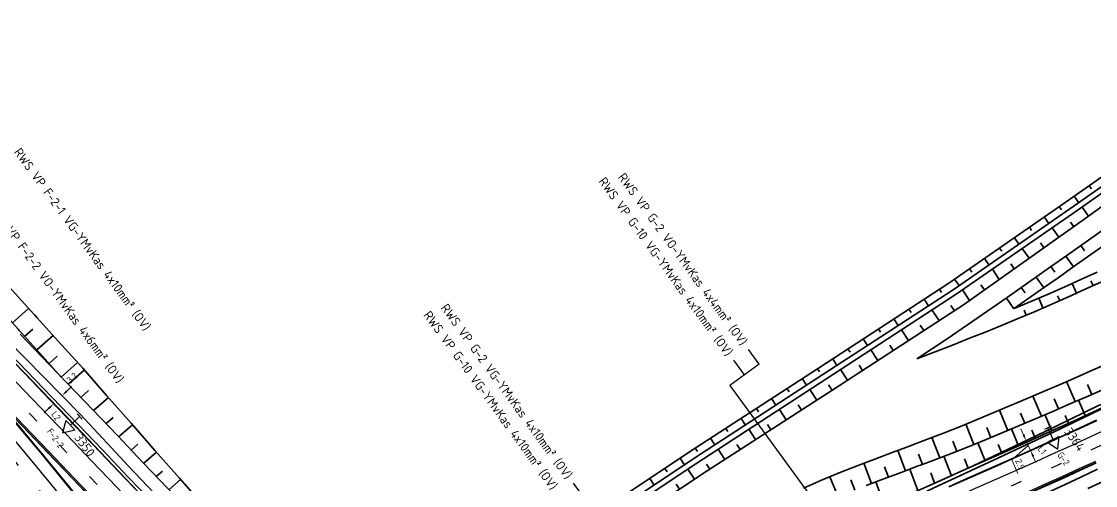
# Model space of a CAD drawing. Header units: metres. Extents: x 134219 to 139080, y 438661 to 444352.
# Drawn here: x 135154.9 to 135449.6, y 443506 to 443633.5 of the extents above; entities that cross this region are included whole.
import ezdxf
from ezdxf.enums import TextEntityAlignment as Align

# ---------------------------------------------------------------- set-up
doc = ezdxf.new("R2010")
doc.units = ezdxf.units.M
doc.linetypes.add('13strp', pattern=[4, 1, -3])
doc.linetypes.add('39strp', pattern=[12, 3, -9])
doc.layers.get('DEFPOINTS').update_dxf_attribs({"color": 193})
for name, color, linetype, lineweight in [('N-WE-KL-ET_LS_OV_ARMATUUR-S', 7, 'Continuous', 25), ('N-WE-KL-ET_LS_OV_ARMATUUR-T18', 1, 'Continuous', 25), ('N-WE-KL-ET_LS_OV_KABEL-G', 10, 'KL-LS-OV-N', 35), ('N-WE-KL-ET_LS_OV_KABEL-M', 7, 'Continuous', 18), ('N-WE-KL-ET_LS_OV_KABEL-T25', 7, 'Continuous', 25), ('Utd-geleiderail-nw', 8, 'glm a2ee v014$0$f2m40080', 35), ('Utd-ondergr-nw', 8, '13strp', 35)]:
    doc.layers.add(name, color=color, linetype=linetype, lineweight=lineweight)
doc.layers.add('N-WE-KL-ET_LS_OV_ARMATUUR-T25', color=2, linetype='Continuous')
doc.layers.add('Utd-weg-nw', color=8, linetype='Continuous')
doc.styles.add('ISO18', font='NLCS-ISO.ttf')
doc.styles.add('ISO25', font='NLCS-ISO.ttf')
doc.styles.add('NLCS_18', font='NLCS-ISO.ttf', dxfattribs={"height": 1.8})
doc.styles.add('NLCS_25', font='NLCS-ISO.ttf', dxfattribs={"height": 2.5})
doc.linetypes.add('glm a2ee v014$0$f2m40080', pattern='A,2,-1,[160,RTW.shx,S=0.5,R=0,X=0,Y=0],-1', length=4)
doc.linetypes.add('KL-LS-OV-N', pattern='A,4,-1,[103,NLCS.SHX,S=0.75,R=0,X=0,Y=0],-1,4,-1.5,["0V",Standard,S=1,R=0,X=0,Y=-0.5],-3', length=14.5)
doc.dimstyles.new('NLCS_t18_pijl_Dimension_l3_h1', dxfattribs={"dimtxt": 1.8, "dimasz": 1.8, "dimexe": 2, "dimexo": 2, "dimgap": 0.7, "dimtad": 1, "dimdec": 1, "dimzin": 0, "dimdsep": 46, "dimtxsty": 'NLCS_18', "dimcen": 2.5, "dimdle": 2, "dimclrd": 256, "dimclre": 256, "dimclrt": 256, "dimadec": 1, "dimazin": 0, "dimtfac": 1, "dimtdec": 1, "dimtofl": 0, "dimtmove": 1, "dimatfit": 0, "dimfxl": 0, "dimtolj": 1, "dimtzin": 0, "dimlwd": 18, "dimlwe": 18, "dimarcsym": 0})

# ---------------------------------------------------------------- blocks, each defined once
blk = doc.blocks.new('SKL-ET_OV_ARMATUUR_HD_NATRIUM_1x250W-SO (3)')
for p, q in [((6.49, 0), (3.49, 1.76)), ((3.49, -1.76), (6.49, 0))]:
    blk.add_line(p, q)
for points in [[(0, 1), (0, -1)], [(3.49, 0), (0, 0)], [(3.49, 1.76), (3.49, -1.76)]]:
    blk.add_lwpolyline(points)
at = {"layer": 'N-WE-KL-ET_LS_OV_ARMATUUR-T18', "style": 'ISO18', "flags": 1}
for tag, p in [('TYPE_ARMATUUR', (3.07, -6.82)), ('VERMOGEN_LAMP', (3.07, -10.61)), ('SPIEGELSTAND', (3.07, -14.39)), ('HOOGTE_LICHTMAST', (3.07, -18.17)), ('UITLEGGERHOEK', (3.07, -21.96)), ('TYPE_LICHTMAST', (3.07, -25.74)), ('BOTSVRIENDELIJK', (3.07, -29.53)), ('POSITIE_LICHTMAST', (3.07, -33.31)), ('KABELAANSLUITNG', (3.07, -37.1)), ('VOEDINGSPUNT', (3.07, -44.67))]:
    blk.add_attdef(tag, p, '', height=1.8, dxfattribs=at)
at = {"layer": 'N-WE-KL-ET_LS_OV_ARMATUUR-T18', "style": 'ISO18'}
for tag, p in [('FASE-AANSLUITING_1', (3.07, -40.88)), ('GROEPSNUMMER', (3.07, -48.45))]:
    blk.add_attdef(tag, p, '', height=1.8, dxfattribs=at)
at = {"layer": 'N-WE-KL-ET_LS_OV_ARMATUUR-T25', "style": 'ISO25'}
for tag, p in [('MASTNUMMER', (3.07, 7.39)), ('TYPE_SYMBOOL', (3.07, 3.61))]:
    blk.add_attdef(tag, p, '', height=2.5, dxfattribs=at)
blk = doc.blocks.new('*D429')
at = {"layer": 'DEFPOINTS', "color": 0, "transparency": 16777216}
for p in [(135166.03, 443530.65), (135166.03, 443530.65), (135163.75, 443528.46)]:
    blk.add_point(p, dxfattribs=at)
at = {"layer": 'N-WE-KL-ET_LS_OV_KABEL-M', "lineweight": 18, "transparency": 16777216}
for p, q in [((135166.03, 443530.65), (135164.64, 443532.1)), ((135163.75, 443528.46), (135162.36, 443529.91))]:
    blk.add_line(p, q, dxfattribs=at)
at = {"layer": 'N-WE-KL-ET_LS_OV_KABEL-M', "linetype": 'Continuous', "lineweight": 18, "transparency": 16777216}
for p, q in [((135167.32, 443531.9), (135168.62, 443533.15)), ((135162.45, 443527.22), (135161.15, 443525.97))]:
    blk.add_line(p, q, dxfattribs=at)
at = {"layer": 'N-WE-KL-ET_LS_OV_KABEL-M', "transparency": 16777216}
for points in [[(135167.12, 443532.12), (135167.53, 443531.68), (135166.03, 443530.65)], [(135162.24, 443527.43), (135162.66, 443527), (135163.75, 443528.46)]]:
    blk.add_solid(points, dxfattribs=at)
at = {"layer": 'N-WE-KL-ET_LS_OV_KABEL-M', "transparency": 16777216, "insert": (135168.82, 443535.56), "char_height": 1.8, "attachment_point": 5, "rotation": 43.8505, "style": 'NLCS_18'}
blk.add_mtext('\\A1;3.2', dxfattribs=at)
blk = doc.blocks.new('*D478')
at = {"layer": 'DEFPOINTS', "color": 0, "transparency": 16777216}
for p in [(135430.59, 443518.27), (135430.59, 443518.27), (135431.78, 443515.63)]:
    blk.add_point(p, dxfattribs=at)
at = {"layer": 'N-WE-KL-ET_LS_OV_KABEL-M', "linetype": 'Continuous', "lineweight": 18, "transparency": 16777216}
for p, q in [((135429.85, 443519.92), (135429.12, 443521.56)), ((135431.78, 443515.63), (135430.59, 443518.27)), ((135431.18, 443516.95), (135426.64, 443513.02)), ((135426.64, 443513.02), (135428.32, 443509.28)), ((135432.51, 443513.99), (135433.25, 443512.34))]:
    blk.add_line(p, q, dxfattribs=at)
at = {"layer": 'N-WE-KL-ET_LS_OV_KABEL-M', "lineweight": 18, "transparency": 16777216}
for p, q in [((135430.59, 443518.27), (135428.76, 443517.46)), ((135431.78, 443515.63), (135429.95, 443514.81))]:
    blk.add_line(p, q, dxfattribs=at)
at = {"layer": 'N-WE-KL-ET_LS_OV_KABEL-M', "transparency": 16777216}
for points in [[(135430.13, 443520.04), (135429.58, 443519.79), (135430.59, 443518.27)], [(135432.79, 443514.11), (135432.24, 443513.86), (135431.78, 443515.63)]]:
    blk.add_solid(points, dxfattribs=at)
at = {"layer": 'N-WE-KL-ET_LS_OV_KABEL-M', "transparency": 16777216, "insert": (135428.94, 443511.81), "char_height": 1.8, "attachment_point": 5, "rotation": 294.1497, "style": 'NLCS_18'}
blk.add_mtext('\\A1;2.9', dxfattribs=at)

msp = doc.modelspace()

# ---------------------------------------------------------------- linework, layer by layer
at = {"layer": 'N-WE-KL-ET_LS_OV_KABEL-G', "flags": 128}
msp.add_lwpolyline([(135533.09, 443210.04), (135533.54, 443210.76), (135534.34, 443212.23), (135533.53, 443212.57), (135528.77, 443203.14), (135525.99, 443204.28), (135479.74, 443235.11), (135473.52, 443239.23), (135463.96, 443246.92), (135443.33, 443261.3), (135429.71, 443270.85), (135415.46, 443281.65), (135402.01, 443292.44), (135387.86, 443304.35), (135376.42, 443314.55), (135366.62, 443323.69), (135358.68, 443331.25), (135352.87, 443337.28), (135339.95, 443350.76), (135329.78, 443361.21), (135324.3, 443365.55), (135315.61, 443372.98), (135275.56, 443416.11), (135273.4, 443419.46), (135270.33, 443419.03), (135260.54, 443429.78), (135245.69, 443445.65), (135226.75, 443465.82), (135208.16, 443486.08), (135184.34, 443511.16), (135171.11, 443525.5), (135145.78, 443551.18), (135137.55, 443561.27), (135111.82, 443587.42), (135096.52, 443601.57), (135096.58, 443601.64), (135094.96, 443603.19), (135072.16, 443625.47), (135049.89, 443646.39), (135049.86, 443646.37)], dxfattribs=at)
at = {"layer": 'N-WE-KL-ET_LS_OV_KABEL-G', "elevation": 7.18, "flags": 128}
msp.add_lwpolyline([(135529.9, 443571.87), (135523.79, 443568.37), (135513.95, 443562.4), (135500.62, 443554.83), (135497.13, 443552.89), (135485.44, 443546.35), (135476.71, 443541.44), (135465.44, 443534.88), (135455.27, 443529.64), (135450.45, 443527.98), (135439.15, 443522.46), (135433.34, 443519.58), (135415.87, 443511.31), (135400.8, 443504.55), (135389.18, 443499.08), (135377.1, 443493.4), (135361.32, 443485.24), (135349.16, 443477.67), (135342.13, 443472.76), (135333.62, 443466.6), (135324.79, 443459.26), (135322.37, 443457.35), (135310.06, 443446.13), (135304.58, 443440.29), (135302.49, 443438.14), (135300.61, 443436.91), (135300.63, 443436.92), (135300.61, 443436.75), (135297.97, 443433.34), (135287.54, 443419.26), (135283.53, 443413.49), (135275.25, 443401.16), (135268.55, 443390.03), (135261.77, 443377.03), (135253.95, 443359.54), (135249.28, 443346.73), (135245.33, 443333.99), (135239.58, 443308.5), (135238.41, 443302.21), (135237.08, 443299.82), (135235.32, 443288.35), (135234.74, 443284.03), (135234.36, 443271.55), (135234.55, 443258.58), (135234.55, 443258.61), (135234.17, 443256.93), (135234.54, 443246.91), (135234.53, 443246.87)], dxfattribs=at)
at = {"layer": 'N-WE-KL-ET_LS_OV_KABEL-T25'}
for p, q in [((135357.36, 443539.33), (135354.42, 443543.37)), ((135353.32, 443536.39), (135350.38, 443540.43)), ((135357.36, 443539.33), (135353.32, 443536.39)), ((135353.32, 443536.39), (135349.28, 443533.44)), ((135349.28, 443533.44), (135378.1, 443493.87)), ((135309.32, 443502.6), (135306.38, 443506.64))]:
    msp.add_line(p, q, dxfattribs=at)
at = {"layer": 'Utd-geleiderail-nw', "linetype": 'Continuous', "flags": 128}
for points in [[(135223.5, 443472.3), (135219.62, 443476.41), (135216.08, 443479.88), (135213.39, 443482.35), (135209.77, 443485.55), (135206.93, 443487.97), (135204.36, 443490.13), (135200.43, 443493.41), (135196.6, 443496.64), (135193.66, 443499.19), (135190.64, 443501.9), (135187.67, 443504.66), (135184.12, 443508.4), (135177.21, 443515.66), (135170.29, 443522.9), (135163.36, 443530.13), (135156.41, 443537.35), (135149.78, 443544.22), (135149.46, 443544.56), (135148.45, 443545.62), (135142.54, 443551.8), (135135.6, 443559.04), (135131.55, 443563.25)], [(135455.47, 443529.06), (135448.37, 443525.6), (135443.91, 443523.45), (135439.42, 443521.31), (135434.93, 443519.18), (135430.43, 443517.06), (135425.93, 443514.94), (135421.41, 443512.84), (135416.89, 443510.74), (135412.36, 443508.64), (135407.83, 443506.54), (135403.29, 443504.45)], [(135450.13, 443510.47), (135445.61, 443508.31), (135441.09, 443506.16), (135436.56, 443504.02)]]:
    msp.add_lwpolyline(points, dxfattribs=at)
at = {"layer": 'Utd-ondergr-nw', "linetype": 'Continuous', "flags": 128}
for points in [[(135400.58, 443540.73), (135408.88, 443546.31), (135417.14, 443551.94), (135425.37, 443557.62), (135433.56, 443563.36), (135437.3, 443566.01), (135441.72, 443569.15), (135449.87, 443574.93), (135458.03, 443580.72), (135466.18, 443586.51), (135474.33, 443592.3), (135482.49, 443598.09), (135490.64, 443603.88), (135498.8, 443609.66), (135506.95, 443615.45), (135515.11, 443621.24), (135523.26, 443627.03), (135531.42, 443632.82), (135539.57, 443638.61)], [(135427.22, 443554.52), (135427.43, 443554.67), (135435.64, 443560.42), (135439.38, 443563.07), (135443.8, 443566.21), (135451.96, 443572), (135460.11, 443577.79), (135468.26, 443583.58), (135476.42, 443589.36), (135484.57, 443595.15), (135492.73, 443600.94), (135500.88, 443606.73), (135509.04, 443612.52), (135517.19, 443618.31), (135525.34, 443624.1), (135533.5, 443629.88), (135541.65, 443635.67)], [(135508.19, 443632.66), (135473.01, 443605.97), (135442.52, 443584.56), (135409.34, 443561.57), (135373.59, 443538.25), (135337.97, 443515.02), (135304.52, 443492.71), (135275.17, 443473.43)], [(135507.91, 443629.62), (135474.29, 443604.22), (135443.77, 443582.77), (135410.55, 443559.76), (135374.78, 443536.43), (135339.16, 443513.21), (135305.72, 443490.9), (135278.12, 443472.74)], [(135512, 443627.84), (135476.71, 443600.89), (135446.39, 443579.02), (135413.35, 443555.61), (135377.5, 443532.26), (135341.81, 443509.2), (135308.39, 443486.86), (135278.76, 443467.88)], [(135508.87, 443628.46), (135475.17, 443603), (135444.62, 443581.54), (135411.39, 443558.52), (135375.6, 443535.18), (135339.99, 443511.96), (135306.55, 443489.65), (135278.94, 443471.49)], [(135165.81, 443535.77), (135160.69, 443541.47), (135154.88, 443547.88), (135154.27, 443548.56), (135153.95, 443548.91), (135147.27, 443556.4), (135140.57, 443563.89), (135133.87, 443571.37), (135127.16, 443578.85), (135120.44, 443586.33), (135113.72, 443593.8), (135106.99, 443601.27)], [(135448.5, 443587.43), (135447.88, 443588.32)], [(135445.03, 443583.66), (135443.79, 443585.45)], [(135440.3, 443581.7), (135439.68, 443582.59)], [(135445.96, 443582.48), (135447.71, 443579.97)], [(135436.82, 443577.96), (135435.57, 443579.74)], [(135432.09, 443576), (135431.46, 443576.9)], [(135437.75, 443576.78), (135439.56, 443574.18)], [(135442.75, 443578.35), (135443.64, 443577.07)], [(135428.6, 443572.26), (135427.36, 443574.05)], [(135423.87, 443570.31), (135423.25, 443571.21)], [(135429.53, 443571.09), (135431.4, 443568.39)], [(135434.56, 443572.61), (135435.48, 443571.29)], [(135446.6, 443570.41), (135445.56, 443571.87)], [(135420.38, 443566.57), (135419.15, 443568.36)], [(135443.57, 443566.04), (135441.48, 443568.98)], [(135415.65, 443564.62), (135415.04, 443565.52)], [(135421.31, 443565.39), (135423.22, 443562.6)], [(135426.36, 443566.87), (135427.31, 443565.5)], [(135450.07, 443564.62), (135445.55, 443562.54), (135441.01, 443560.5), (135436.45, 443558.49), (135431.88, 443556.51), (135427.3, 443554.56), (135427.22, 443554.52)], [(135438.45, 443564.62), (135437.41, 443566.09)], [(135451.3, 443561.96), (135446.76, 443559.88), (135442.2, 443557.83), (135437.62, 443555.81), (135433.04, 443553.82), (135428.43, 443551.86), (135423.82, 443549.94), (135419.19, 443548.05), (135415.54, 443546.59), (135411.89, 443545.15), (135409.89, 443544.37), (135400.58, 443540.73)], [(135412.16, 443560.88), (135410.94, 443562.68)], [(135435.41, 443560.26), (135433.33, 443563.2)], [(135443.17, 443561.47), (135444.37, 443558.81)], [(135448.33, 443562.21), (135448.94, 443560.88)], [(135204.88, 443500.45), (135198.24, 443507.99), (135191.61, 443515.53), (135184.98, 443523.07), (135178.35, 443530.62), (135171.72, 443538.17), (135165.01, 443545.63), (135159.2, 443552.05), (135158.59, 443552.73), (135158.27, 443553.08), (135151.57, 443560.58)], [(135407.39, 443559), (135406.79, 443559.91)], [(135413.09, 443559.7), (135415.04, 443556.81)], [(135418.17, 443561.12), (135419.13, 443559.7)], [(135430.28, 443558.87), (135429.25, 443560.34)], [(135403.81, 443555.37), (135402.61, 443557.18)], [(135427.22, 443554.52), (135425.16, 443557.48)], [(135434.02, 443557.43), (135435.19, 443554.75)], [(135439.2, 443558.1), (135439.79, 443556.76)], [(135156.87, 443554.63), (135152.41, 443550.62)], [(135399.02, 443553.54), (135398.43, 443554.45)], [(135404.74, 443554.19), (135406.68, 443551.26)], [(135409.91, 443555.46), (135410.88, 443554)], [(135430, 443554.12), (135430.57, 443552.77)], [(135395.43, 443549.9), (135394.24, 443551.72)], [(135401.52, 443549.99), (135402.48, 443548.53)], [(135281.31, 443412.28), (135277.07, 443416.94), (135276, 443418.1), (135270.3, 443424.34), (135263.53, 443431.73), (135256.74, 443439.11), (135249.94, 443446.48), (135243.13, 443453.84), (135236.31, 443461.19), (135229.48, 443468.52), (135225.07, 443473.25), (135222.63, 443475.85), (135215.78, 443483.17), (135210.92, 443488.33), (135208.91, 443490.47), (135202.03, 443497.76), (135195.14, 443505.05), (135188.23, 443512.32), (135181.32, 443519.58), (135174.39, 443526.83), (135167.45, 443534.06), (135160.5, 443541.29), (135154.5, 443547.52)], [(135155.58, 443546.75), (135155.4, 443546.58)], [(135157.98, 443548.92), (135155.76, 443546.91)], [(135163.57, 443547.23), (135159.12, 443543.21)], [(135390.65, 443548.08), (135390.06, 443548.99)], [(135396.37, 443548.72), (135398.28, 443545.79)], [(135387.06, 443544.44), (135385.87, 443546.26)], [(135393.14, 443544.53), (135394.09, 443543.06)], [(135277.51, 443406.72), (135272.23, 443412.52), (135265.47, 443419.92), (135258.7, 443427.3), (135251.92, 443434.67), (135251.27, 443435.38), (135245.13, 443442.04), (135238.33, 443449.39), (135231.52, 443456.73), (135224.69, 443464.06), (135220.28, 443468.78), (135217.85, 443471.38), (135211, 443478.68), (135206.15, 443483.84), (135204.14, 443485.98), (135197.27, 443493.27), (135190.38, 443500.54), (135183.49, 443507.8), (135176.58, 443515.06), (135169.66, 443522.3), (135162.73, 443529.53), (135155.79, 443536.75), (135149.79, 443542.96)], [(135277.55, 443406.78), (135272.28, 443412.57), (135265.52, 443419.96), (135258.75, 443427.35), (135251.98, 443434.72), (135245.18, 443442.08), (135238.38, 443449.43), (135231.57, 443456.77), (135224.74, 443464.1), (135220.33, 443468.82), (135217.9, 443471.42), (135211.05, 443478.73), (135206.2, 443483.89), (135204.19, 443486.03), (135197.32, 443493.31), (135190.43, 443500.59), (135183.54, 443507.85), (135176.63, 443515.1), (135169.71, 443522.35), (135162.78, 443529.58), (135155.84, 443536.8), (135149.84, 443543.01)], [(135159.12, 443543.21), (135158.87, 443542.98)], [(135164.7, 443541.5), (135162.47, 443539.49)], [(135382.28, 443542.62), (135381.69, 443543.53)], [(135387.99, 443543.26), (135389.9, 443540.33)], [(135162.4, 443539.44), (135162.34, 443539.38)], [(135170.28, 443539.79), (135165.81, 443535.77)], [(135453.45, 443539.69), (135448.96, 443537.71), (135444.45, 443535.73), (135439.93, 443533.77), (135435.39, 443531.81), (135430.85, 443529.86), (135426.3, 443527.92), (135421.72, 443526.01), (135417.13, 443524.1), (135412.53, 443522.22), (135407.89, 443520.39), (135403.54, 443518.71), (135399.18, 443517.06), (135398.54, 443516.82), (135393.81, 443515.06), (135389.03, 443513.26), (135384.19, 443511.41), (135379.32, 443509.48), (135374.42, 443507.45), (135369.51, 443505.26)], [(135373.9, 443537.16), (135373.31, 443538.07)], [(135378.68, 443538.98), (135377.5, 443540.8)], [(135384.76, 443539.06), (135385.71, 443537.6)], [(135172.14, 443537.69), (135167.73, 443533.78)], [(135370.31, 443533.51), (135369.12, 443535.34)], [(135379.62, 443537.8), (135381.52, 443534.87)], [(135173.31, 443532.06), (135171.17, 443530.19)], [(135365.53, 443531.7), (135364.93, 443532.61)], [(135371.24, 443532.33), (135373.13, 443529.43)], [(135376.38, 443533.61), (135377.33, 443532.15)], [(135451.49, 443532.27), (135446.96, 443530.29), (135442.43, 443528.31), (135437.88, 443526.35), (135433.32, 443524.39), (135428.76, 443522.44), (135424.17, 443520.53), (135419.58, 443518.62), (135414.96, 443516.73), (135410.32, 443514.9), (135405.97, 443513.23), (135401.61, 443511.58), (135400.97, 443511.34), (135396.25, 443509.57), (135391.49, 443507.79), (135386.69, 443505.95)], [(135441.64, 443534.51), (135444.03, 443529.01)], [(135447.43, 443533.76), (135448.63, 443531.02)], [(135146.05, 443531.79), (135147.31, 443530.31), (135153.84, 443522.58), (135160.31, 443514.82), (135166.74, 443507.03), (135173.13, 443499.22), (135176.64, 443494.91), (135179.48, 443491.39), (135185.8, 443483.54), (135192.08, 443475.67), (135198.33, 443467.79), (135204.55, 443459.9), (135210.75, 443452), (135216.93, 443444.1), (135223.1, 443436.19), (135229.25, 443428.28), (135235.39, 443420.37), (135240.88, 443413.29), (135241.52, 443412.47), (135247.64, 443404.56), (135253.77, 443396.66), (135259.9, 443388.76), (135263.89, 443383.62)], [(135271.72, 443397.56), (135271.24, 443398.09), (135264.5, 443405.48), (135257.76, 443412.86), (135251, 443420.23), (135244.24, 443427.59), (135243.59, 443428.3), (135237.46, 443434.94), (135230.67, 443442.28), (135223.86, 443449.61), (135217.05, 443456.93), (135212.65, 443461.64), (135210.22, 443464.23), (135203.38, 443471.53), (135198.54, 443476.68), (135196.53, 443478.81), (135189.67, 443486.09), (135182.8, 443493.35), (135175.91, 443500.6), (135169.02, 443507.84), (135162.11, 443515.07), (135155.19, 443522.29), (135148.26, 443529.5), (135146.05, 443531.79)], [(135271.68, 443397.49), (135271.19, 443398.04), (135264.45, 443405.43), (135257.71, 443412.81), (135250.95, 443420.19), (135244.19, 443427.55), (135237.41, 443434.9), (135230.61, 443442.24), (135223.81, 443449.56), (135217, 443456.88), (135212.6, 443461.59), (135210.17, 443464.19), (135203.33, 443471.48), (135198.49, 443476.63), (135196.48, 443478.77), (135189.62, 443486.04), (135182.75, 443493.3), (135175.86, 443500.55), (135168.97, 443507.79), (135162.06, 443515.02), (135155.14, 443522.24), (135148.21, 443529.45), (135147.56, 443530.13)], [(135147.56, 443530.13), (135153.89, 443522.62), (135160.37, 443514.87), (135166.8, 443507.08), (135173.19, 443499.27), (135176.69, 443494.95), (135179.54, 443491.44), (135185.85, 443483.59), (135192.13, 443475.72), (135198.38, 443467.84), (135204.61, 443459.95), (135210.81, 443452.05), (135216.99, 443444.14), (135223.15, 443436.23), (135229.3, 443428.32), (135235.44, 443420.41), (135240.93, 443413.33), (135241.57, 443412.51), (135247.7, 443404.61), (135253.83, 443396.7), (135259.96, 443388.8), (135263.93, 443383.68)], [(135178.74, 443530.18), (135174.63, 443526.57)], [(135361.93, 443528.05), (135360.74, 443529.88)], [(135432.46, 443530.55), (135434.82, 443525.04)], [(135438.24, 443529.77), (135439.43, 443527.02)], [(135444.93, 443529.4), (135446.78, 443525.17)], [(135357.15, 443526.23), (135356.56, 443527.14)], [(135362.86, 443526.87), (135364.73, 443524.01)], [(135367.99, 443528.16), (135368.93, 443526.72)], [(135453.38, 443528.23), (135448.88, 443526.14), (135444.37, 443524.06), (135439.86, 443522), (135435.33, 443519.95), (135430.8, 443517.91), (135426.25, 443515.87), (135421.7, 443513.84), (135417.15, 443511.81), (135412.59, 443509.79), (135408.33, 443507.9), (135404.07, 443506.02), (135403.45, 443505.74)], [(135423.25, 443526.65), (135425.56, 443521.11)], [(135180.07, 443524.69), (135178.09, 443522.95)], [(135353.55, 443522.59), (135352.37, 443524.41)], [(135449.92, 443523.89), (135445.41, 443521.81), (135440.88, 443519.75), (135436.35, 443517.69), (135431.81, 443515.64), (135427.27, 443513.61), (135422.71, 443511.57), (135418.16, 443509.55), (135413.59, 443507.52), (135409.34, 443505.63)], [(135449.95, 443523.82), (135445.44, 443521.75), (135440.91, 443519.68), (135436.38, 443517.63), (135431.84, 443515.58), (135427.29, 443513.54), (135422.74, 443511.51), (135418.18, 443509.48), (135413.62, 443507.46), (135409.36, 443505.57)], [(135429.04, 443525.83), (135430.21, 443523.07)], [(135435.75, 443525.44), (135437.66, 443521.01)], [(135441.28, 443525.25), (135442.22, 443523.08)], [(135185.34, 443522.66), (135181.55, 443519.33)], [(135348.77, 443520.77), (135348.18, 443521.68)], [(135354.49, 443521.41), (135356.33, 443518.58)], [(135359.6, 443522.72), (135360.53, 443521.29)], [(135414.01, 443522.82), (135416.27, 443517.27)], [(135419.79, 443521.95), (135420.94, 443519.18)], [(135426.55, 443521.52), (135428.49, 443516.87)], [(135432.13, 443521.21), (135433.09, 443518.94)], [(135186.82, 443517.31), (135185, 443515.71)], [(135345.18, 443517.13), (135343.98, 443518.95)], [(135351.22, 443517.27), (135352.14, 443515.87)], [(135404.71, 443519.16), (135406.86, 443513.57)], [(135410.46, 443518.18), (135411.56, 443515.39)], [(135417.31, 443517.69), (135419.32, 443512.78)], [(135191.94, 443515.15), (135188.45, 443512.09)], [(135340.39, 443515.31), (135339.79, 443516.21)], [(135346.11, 443515.95), (135347.94, 443513.16)], [(135395.35, 443515.63), (135397.45, 443510.02)], [(135401.09, 443514.58), (135402.14, 443511.78)], [(135422.93, 443517.22), (135423.93, 443514.83)], [(135336.82, 443511.64), (135335.62, 443513.46)], [(135342.84, 443511.83), (135343.75, 443510.45)], [(135386, 443512.1), (135388.14, 443506.51)], [(135408.02, 443514.02), (135410.08, 443508.67)], [(135413.68, 443513.28), (135414.69, 443510.72)], [(135449.79, 443512.25), (135445.24, 443510.17), (135440.68, 443508.1), (135436.13, 443506.05), (135431.56, 443504)], [(135449.82, 443512.18), (135445.27, 443510.11), (135440.71, 443508.04), (135436.15, 443505.99), (135431.59, 443503.94)], [(135193.57, 443509.93), (135191.9, 443508.46)], [(135332.06, 443509.77), (135331.46, 443510.68)], [(135337.75, 443510.46), (135339.58, 443507.7)], [(135391.72, 443511.07), (135392.78, 443508.27)], [(135398.66, 443510.48), (135400.86, 443504.59)], [(135404.4, 443509.43), (135405.46, 443506.63)], [(135198.55, 443507.64), (135195.34, 443504.83)], [(135328.5, 443506.09), (135327.29, 443507.9)], [(135334.51, 443506.31), (135335.42, 443504.93)], [(135376.71, 443508.4), (135379, 443502.87)], [(135382.44, 443507.5), (135383.55, 443504.71)], [(135389.3, 443506.95), (135391.76, 443500.52)], [(135452.08, 443507.25), (135447.52, 443505.16)]]:
    msp.add_lwpolyline(points, dxfattribs=at)
at = {"layer": 'Utd-weg-nw', "linetype": '39strp', "flags": 128}
for points in [[(135728.09, 443738.86), (135725.39, 443734.69), (135722.65, 443730.55), (135721.51, 443728.85), (135719.87, 443726.43), (135717.05, 443722.35), (135714.18, 443718.29), (135711.28, 443714.26), (135708.33, 443710.26), (135705.34, 443706.29), (135702.32, 443702.35), (135699.26, 443698.44), (135696.15, 443694.56), (135693.01, 443690.71), (135689.83, 443686.9), (135686.61, 443683.11), (135683.36, 443679.36), (135680.06, 443675.64), (135676.74, 443671.95), (135673.37, 443668.3), (135669.97, 443664.68), (135666.53, 443661.1), (135663.05, 443657.55), (135659.54, 443654.03), (135656, 443650.55), (135652.42, 443647.11), (135648.8, 443643.7), (135645.16, 443640.33), (135641.47, 443636.99), (135640.41, 443636.05), (135637.76, 443633.7), (135634.01, 443630.44), (135630.23, 443627.21), (135626.42, 443624.03), (135622.58, 443620.88), (135617.83, 443617.08), (135614.8, 443614.7), (135610.86, 443611.66), (135606.9, 443608.66), (135602.65, 443605.49), (135598.9, 443602.73), (135594.87, 443599.8), (135590.82, 443596.9), (135586.76, 443594.02), (135582.68, 443591.17), (135578.58, 443588.34), (135574.46, 443585.54), (135570.33, 443582.76), (135566.18, 443580.01), (135562.01, 443577.29), (135557.82, 443574.59), (135553.62, 443571.92), (135549.4, 443569.28), (135545.16, 443566.66), (135540.91, 443564.06), (135540.23, 443563.65), (135536.64, 443561.5), (135532.36, 443558.96), (135528.06, 443556.45), (135523.74, 443553.96), (135519.41, 443551.51), (135515.07, 443549.08), (135510.71, 443546.67), (135506.33, 443544.3), (135501.94, 443541.95), (135497.53, 443539.63), (135493.3, 443537.43), (135488.68, 443535.07), (135484.23, 443532.82), (135479.77, 443530.61), (135475.29, 443528.41), (135470.81, 443526.24), (135466.31, 443524.09), (135461.8, 443521.96), (135457.28, 443519.84), (135452.76, 443517.74), (135448.23, 443515.66), (135443.69, 443513.58), (135439.14, 443511.52), (135434.59, 443509.47), (135430.03, 443507.43), (135425.47, 443505.39), (135420.9, 443503.36), (135416.34, 443501.33), (135412.08, 443499.44), (135407.82, 443497.56), (135407.2, 443497.28), (135402.63, 443495.24), (135398.06, 443493.17), (135393.49, 443491.08), (135388.94, 443488.96), (135384.39, 443486.78), (135379.87, 443484.54), (135376.88, 443483), (135375.04, 443482.04), (135373.89, 443481.44), (135370.93, 443479.83), (135370.05, 443479.35), (135367.4, 443477.86), (135364.76, 443476.34), (135362.14, 443474.79), (135359.26, 443473.03), (135356.4, 443471.23), (135353.57, 443469.39), (135350.76, 443467.52), (135347.98, 443465.6), (135345.23, 443463.65), (135342.51, 443461.65), (135339.81, 443459.62), (135337.14, 443457.55), (135334.5, 443455.45), (135331.89, 443453.31), (135329.31, 443451.13), (135326.76, 443448.92), (135324.24, 443446.67), (135321.75, 443444.39), (135319.3, 443442.07), (135316.87, 443439.72), (135314.48, 443437.33), (135312.12, 443434.92), (135309.8, 443432.47), (135307.51, 443429.98), (135305.26, 443427.47), (135303.04, 443424.93), (135300.86, 443422.35), (135298.94, 443420.03), (135298.71, 443419.75), (135296.6, 443417.11), (135295.25, 443415.39)], [(135273.76, 443400.88), (135267.28, 443408.01), (135260.53, 443415.39), (135253.77, 443422.77), (135247, 443430.13), (135246.35, 443430.84), (135240.21, 443437.49), (135233.42, 443444.83), (135226.61, 443452.16), (135219.79, 443459.49), (135215.39, 443464.2), (135212.96, 443466.8), (135206.12, 443474.1), (135201.27, 443479.25), (135199.26, 443481.39), (135192.4, 443488.66), (135185.52, 443495.93), (135178.63, 443503.19), (135171.73, 443510.43), (135164.82, 443517.67), (135157.9, 443524.89), (135150.96, 443532.1), (135144.97, 443538.31), (135144.34, 443538.96), (135144.01, 443539.3), (135137.08, 443546.51), (135130.13, 443553.71), (135123.16, 443560.9), (135116.18, 443568.07), (135109.18, 443575.22), (135102.17, 443582.36), (135095.14, 443589.49), (135093.79, 443590.86)], [(135088.44, 443585.67), (135095.11, 443578.56), (135101.96, 443571.16), (135108.76, 443563.71), (135115.51, 443556.22), (135122.21, 443548.68), (135128.87, 443541.1), (135130.38, 443539.35), (135135.47, 443533.47), (135142.01, 443525.81), (135148.51, 443518.11), (135154.96, 443510.38), (135161.37, 443502.62), (135167.74, 443494.84), (135171.24, 443490.53), (135174.07, 443487.03), (135180.37, 443479.2), (135186.64, 443471.35), (135192.88, 443463.48), (135199.09, 443455.61), (135205.28, 443447.72), (135211.46, 443439.82), (135217.61, 443431.92), (135223.76, 443424.01), (135229.89, 443416.11), (135235.39, 443409.03), (135236.02, 443408.21), (135242.15, 443400.3), (135248.28, 443392.4), (135254.41, 443384.5), (135260.43, 443376.73)]]:
    msp.add_lwpolyline(points, dxfattribs=at)
at = {"layer": 'Utd-weg-nw', "linetype": 'Continuous', "flags": 128}
for points in [[(135275.62, 443403.82), (135269.75, 443410.26), (135263, 443417.65), (135256.24, 443425.03), (135249.46, 443432.4), (135248.81, 443433.11), (135242.67, 443439.76), (135235.87, 443447.11), (135229.06, 443454.45), (135222.24, 443461.77), (135217.83, 443466.49), (135215.41, 443469.09), (135208.56, 443476.39), (135203.71, 443481.55), (135201.7, 443483.68), (135194.83, 443490.96), (135187.95, 443498.24), (135181.06, 443505.5), (135174.16, 443512.74), (135167.24, 443519.98), (135160.31, 443527.21), (135153.37, 443534.42)], [(135271.93, 443397.91), (135271.53, 443398.36), (135264.8, 443405.75), (135258.06, 443413.13), (135251.3, 443420.5), (135244.53, 443427.87), (135243.88, 443428.57), (135237.75, 443435.22), (135230.96, 443442.56), (135224.16, 443449.88), (135217.34, 443457.2), (135212.94, 443461.91), (135210.51, 443464.51), (135203.68, 443471.8), (135198.83, 443476.96), (135196.82, 443479.09), (135189.96, 443486.36), (135183.09, 443493.63), (135176.2, 443500.88), (135169.31, 443508.12), (135162.4, 443515.35), (135155.48, 443522.57), (135148.55, 443529.78)], [(135151.27, 443520.43), (135157.73, 443512.68), (135164.15, 443504.91), (135170.53, 443497.11), (135174.04, 443492.8), (135176.88, 443489.29), (135183.18, 443481.45), (135189.46, 443473.59), (135195.7, 443465.72), (135201.92, 443457.83), (135208.12, 443449.94), (135214.29, 443442.04), (135220.45, 443434.13), (135226.6, 443426.22), (135232.74, 443418.32), (135238.23, 443411.23), (135238.87, 443410.41), (135245, 443402.51), (135251.13, 443394.61), (135257.25, 443386.71), (135262.2, 443380.32)], [(135451.35, 443520.78), (135446.83, 443518.7), (135442.3, 443516.63), (135437.76, 443514.57), (135433.21, 443512.52), (135428.66, 443510.48), (135424.11, 443508.45), (135419.54, 443506.42), (135414.98, 443504.39)], [(135449.62, 443512.61), (135445.07, 443510.53), (135440.52, 443508.47), (135435.96, 443506.41), (135431.4, 443504.37)]]:
    msp.add_lwpolyline(points, dxfattribs=at)

# ---------------------------------------------------------------- block references
at = {"layer": 'N-WE-KL-ET_LS_OV_ARMATUUR-S'}
ref = msp.add_blockref('SKL-ET_OV_ARMATUUR_HD_NATRIUM_1x250W-SO (3)', (135170.84, 443524.94, 4.08), dxfattribs=dict(at, rotation=223.5585561981569))
ref.add_attrib('MASTNUMMER', '3350', (135169.29, 443519.05, 4.08), dxfattribs={"layer": 'N-WE-KL-ET_LS_OV_ARMATUUR-T25', "height": 2.5, "rotation": 306.066, "style": 'ISO25'})
ref.add_attrib('FASE-AANSLUITING_1', 'L2', (135162.97, 443525.56, 4.08), dxfattribs={"layer": 'N-WE-KL-ET_LS_OV_ARMATUUR-T18', "height": 1.8, "rotation": 306.066, "style": 'ISO18'})
ref.add_attrib('GROEPSNUMMER', 'F-2-2', (135161.77, 443520.81, 4.08), dxfattribs={"layer": 'N-WE-KL-ET_LS_OV_ARMATUUR-T18', "height": 1.8, "rotation": 306.066, "style": 'ISO18'})
ref = msp.add_blockref('SKL-ET_OV_ARMATUUR_HD_NATRIUM_1x250W-SO (3)', (135436.53, 443521.81, 7.67), dxfattribs=dict(at, rotation=295.3760244914091))
ref.add_attrib('MASTNUMMER', '3364', (135440.89, 443520.69, 7.67), dxfattribs={"layer": 'N-WE-KL-ET_LS_OV_ARMATUUR-T25', "height": 2.5, "rotation": 306.066, "style": 'ISO25'})
ref.add_attrib('FASE-AANSLUITING_1', 'L1', (135433.62, 443516.02, 7.67), dxfattribs={"layer": 'N-WE-KL-ET_LS_OV_ARMATUUR-T18', "height": 1.8, "rotation": 306.066, "style": 'ISO18'})
ref.add_attrib('GROEPSNUMMER', 'G-2', (135439, 443514.35, 7.67), dxfattribs={"layer": 'N-WE-KL-ET_LS_OV_ARMATUUR-T18', "height": 1.8, "rotation": 306.066, "style": 'ISO18'})

# ---------------------------------------------------------------- texts
at = {"layer": 'N-WE-KL-ET_LS_OV_KABEL-T25', "style": 'NLCS_25'}
for s, p in [('RWS VP G-2 VO-YMvKas 4x4mm² (OV)', (135474.73, 443623.66)), ('RWS VP G-10 VG-YMvKas 4x10mm² (OV)', (135470.69, 443620.72)), ('RWS VP G-2 VO-YMvKas 4x4mm² (OV)', (135353.29, 443544.92)), ('RWS VP G-10 VG-YMvKas 4x10mm² (OV)', (135349.25, 443541.98)), ('RWS VP G-2 VG-YMvKas 4x10mm² (OV)', (135305.25, 443508.19)), ('RWS VP G-10 VG-YMvKas 4x10mm² (OV)', (135301.21, 443505.25))]:
    msp.add_text(s, height=2.5, rotation=306.066, dxfattribs=at).set_placement(p, align=Align.MIDDLE_RIGHT)
for s, p in [('RWS VP F-2-1 VG-YMvKas 4x10mm² (OV)', (135153.69, 443598.27)), ('RWS VP F-2-2 VO-YMvKas 4x6mm² (OV)', (135146.67, 443583.34))]:
    msp.add_text(s, height=2.5, rotation=306.066, dxfattribs=at).set_placement(p, align=Align.MIDDLE_LEFT)

# ---------------------------------------------------------------- dimensions: what is measured, and where the dimension line sits
at = {"layer": 'N-WE-KL-ET_LS_OV_KABEL-M'}
dim = msp.add_linear_dim(base=(135166.03, 443530.65), p1=(135163.75, 443528.46), p2=(135166.03, 443530.65), angle=43.8505, dimstyle='NLCS_t18_pijl_Dimension_l3_h1', dxfattribs=at)
dim.commit()
dim.dimension.update_dxf_attribs({"geometry": '*D429', "text_midpoint": (135169.93, 443534.4), "dimtype": 161})
dim = msp.add_aligned_dim(p1=(135431.78, 443515.63), p2=(135430.59, 443518.27), distance=0, dimstyle='NLCS_t18_pijl_Dimension_l3_h1', dxfattribs=at)
dim.commit()
dim.dimension.update_dxf_attribs({"geometry": '*D478', "text_midpoint": (135428.39, 443513.04)})

doc.saveas('drawing.dxf')
